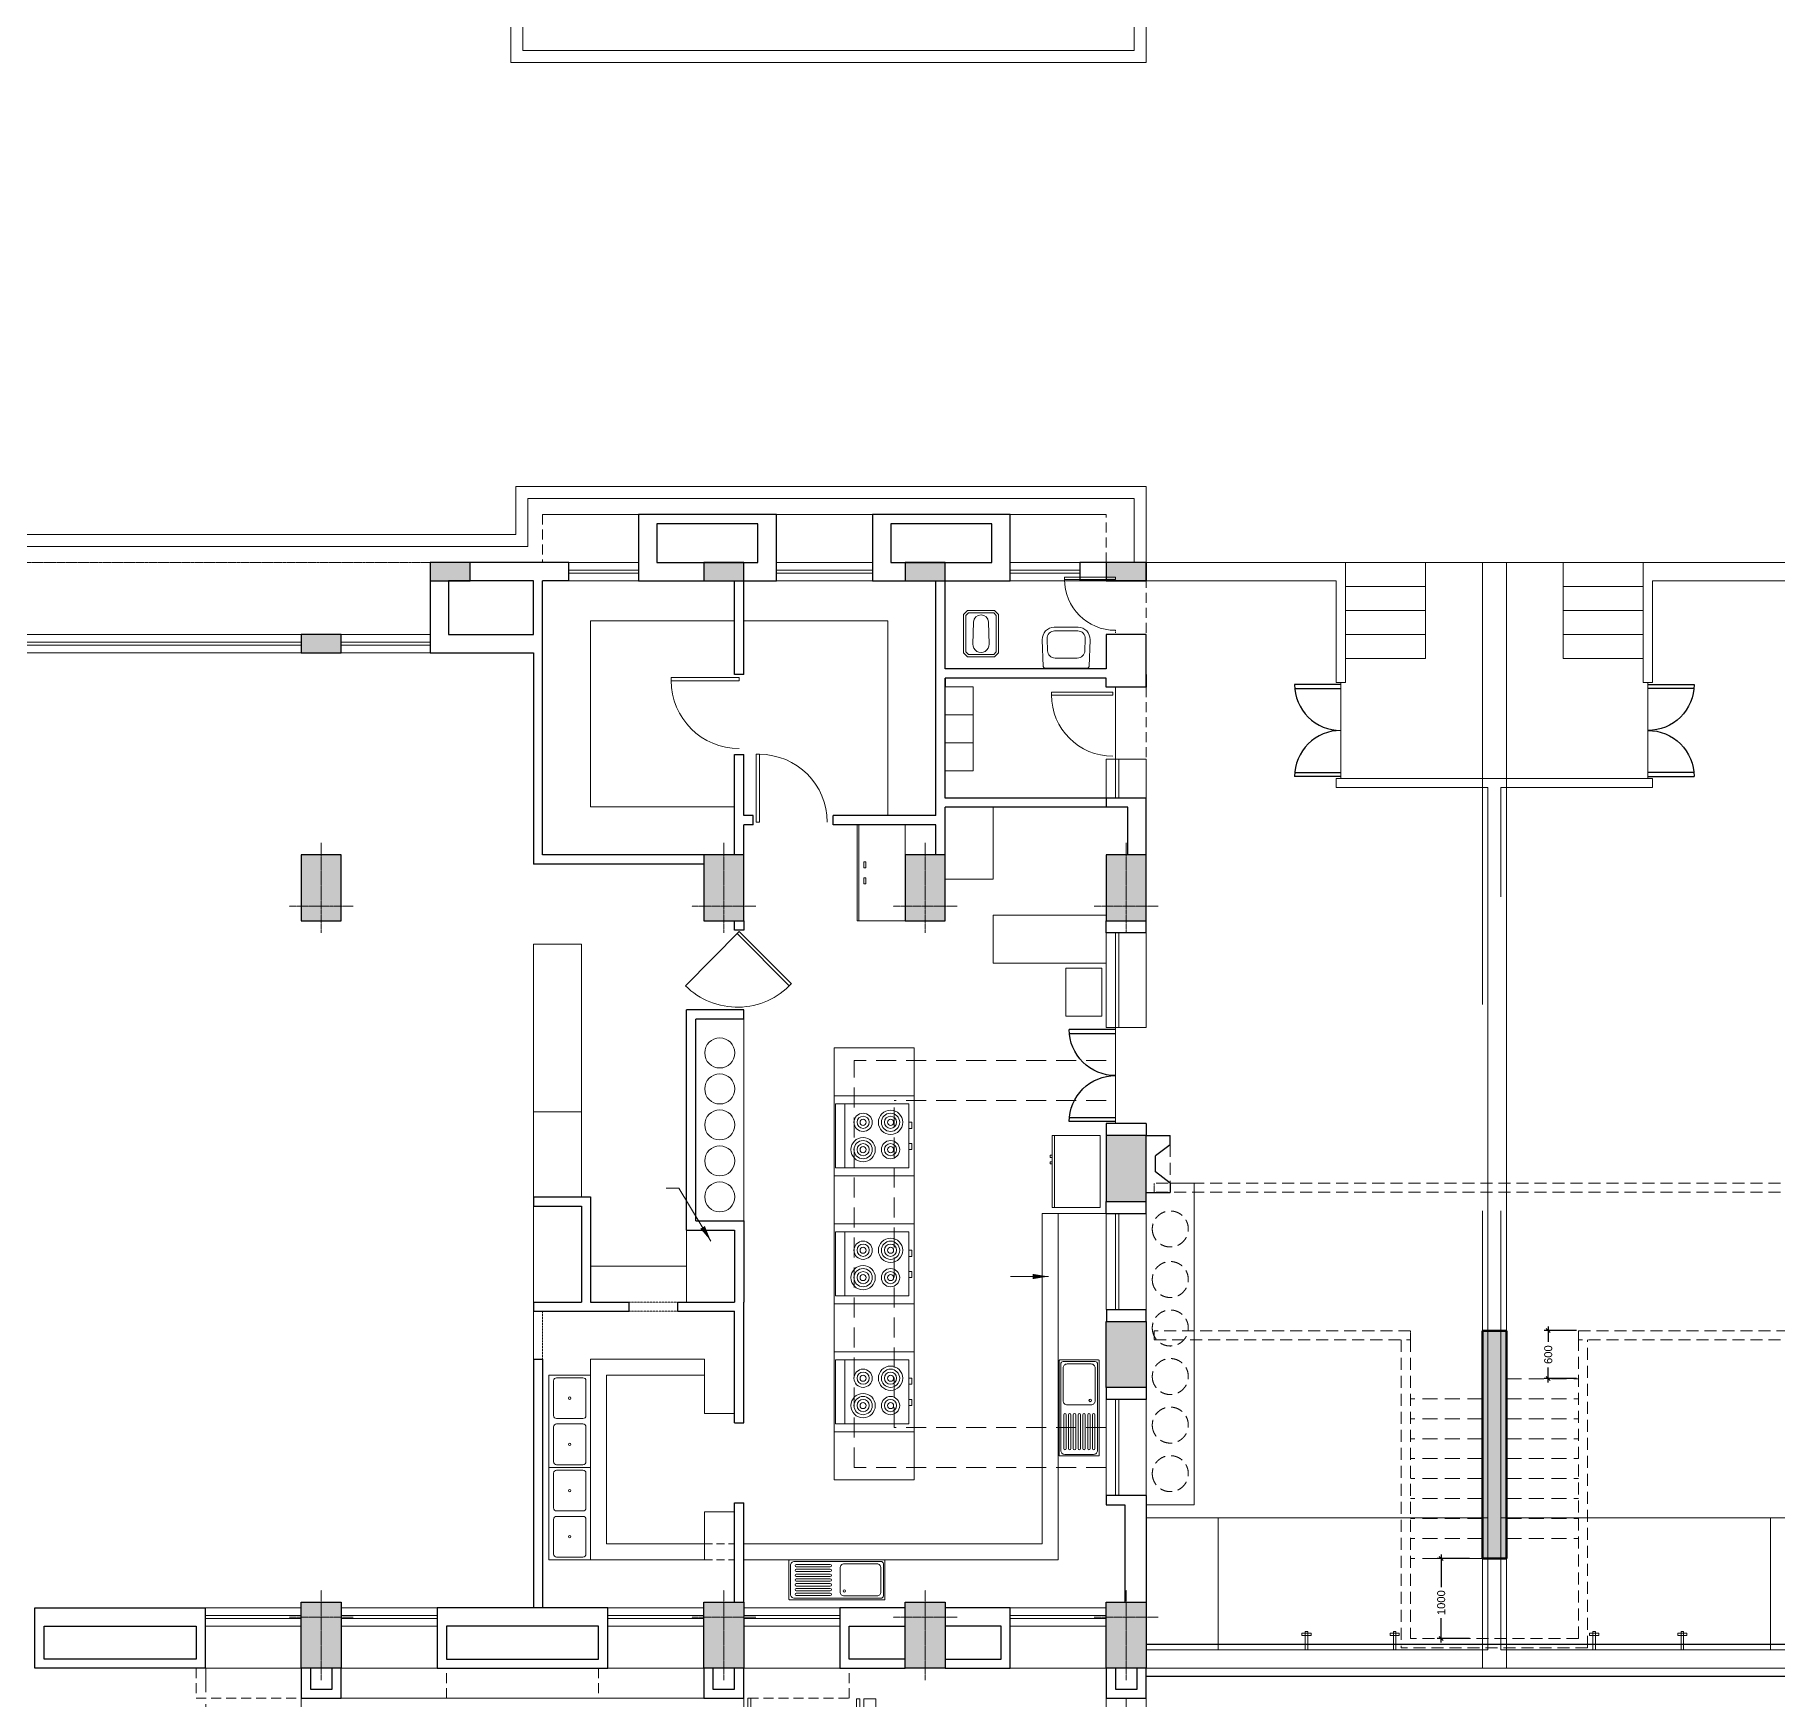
# Model space of a CAD drawing. Header units: inches. Extents: x 5542223 to 12533222, y 497239 to 5189502.
# Drawn here: x 6837697 to 6859471, y 2057685 to 2078494 of the extents above; entities that cross this region are included whole.
import ezdxf

# ---------------------------------------------------------------- set-up
doc = ezdxf.new("R2010")
doc.units = ezdxf.units.IN
doc.header["$MEASUREMENT"] = 0
for name, pattern in [('CENTER2', [1.125, 0.75, -0.125, 0.125, -0.125]), ('DASHED2', [0.375, 0.25, -0.125]), ('HIDDEN', [0.375, 0.25, -0.125]), ('HIDDEN2', [0.1875, 0.125, -0.0625]), ('HIDDENX2', [0.75, 0.5, -0.25])]:
    doc.linetypes.add(name, pattern=pattern)
doc.layers.get('0').update_dxf_attribs({"color": 1})
for name, color, linetype, lineweight in [('col', 7, 'Continuous', 30), ('DOOR', 7, 'Continuous', 9), ('ELE', 7, 'Continuous', 13), ('ele1', 7, 'DASHED2', 13), ('eleline5', 7, 'Continuous', 25), ('grid', 7, 'CENTER2', 9), ('hatch_col', 8, 'Continuous', 5), ('HosGreenHatch', 7, 'Continuous', 5), ('HosRamp', 7, 'Continuous', 13), ('HosSteps', 7, 'Continuous', 13), ('Leader', 7, 'Continuous', 18), ('PROJECTION', 7, 'HIDDEN', 18), ('railing', 253, 'Continuous', 15), ('RAILING_ABOVE', 7, 'HIDDENX2', 18), ('Road', 7, 'Continuous', 15), ('Road_CStone', 8, 'Continuous', 15), ('S_Stair_Projection', 7, 'HIDDEN2', 18), ('TOIFIT', 7, 'Continuous', 13), ('WALL', 7, 'Continuous', 30), ('wall_ele', 7, 'Continuous', 18), ('WIN', 7, 'Continuous', 20)]:
    doc.layers.add(name, color=color, linetype=linetype, lineweight=lineweight)
doc.layers.add('FURN', color=34, linetype='Continuous', lineweight=9, plot=False)
doc.styles.add('style1', font='ROMANS.SHX', dxfattribs={"width": 0.75, "height": 750})
doc.styles.add('style2', font='ROMANS.SHX', dxfattribs={"width": 0.8})
doc.styles.add('WMF-Arial2', font='arial.ttf')
doc.dimstyles.new('Copy of nuts1', dxfattribs={"dimscale": 0, "dimtxt": 0.4, "dimasz": 0.5, "dimexe": 100, "dimexo": 50, "dimgap": 100, "dimtad": 1, "dimdec": 0, "dimlfac": -0.002, "dimzin": 0, "dimdsep": 46, "dimtxsty": 'style2', "dimblk": 'OBLIQUE', "dimcen": 0.5, "dimdle": 100, "dimclrd": 256, "dimclre": 256, "dimclrt": 256, "dimadec": 0, "dimazin": 0, "dimtfac": 1, "dimtdec": 0, "dimtmove": 2, "dimatfit": 3, "dimfxl": 1, "dimlwd": -1, "dimlwe": -1, "dimarcsym": 0})
doc.dimstyles.new('nuts', dxfattribs={"dimscale": 0, "dimtxt": 300, "dimasz": 250, "dimexe": 100, "dimexo": 50, "dimgap": 100, "dimtad": 1, "dimdec": 0, "dimzin": 0, "dimdsep": 46, "dimtxsty": 'style1', "dimblk": 'OBLIQUE', "dimcen": 250, "dimdle": 100, "dimclrd": 256, "dimclre": 256, "dimclrt": 256, "dimadec": 0, "dimazin": 0, "dimtfac": 1, "dimtdec": 0, "dimtmove": 2, "dimatfit": 3, "dimldrblk": 'OBLIQUE', "dimfxl": 1, "dimlwd": -1, "dimlwe": -1, "dimarcsym": 0})
doc.dimstyles.new('nuts1', dxfattribs={"dimscale": 0, "dimtxt": 200, "dimasz": 250, "dimexe": 100, "dimexo": 50, "dimgap": 100, "dimtad": 1, "dimdec": 0, "dimzin": 0, "dimdsep": 46, "dimtxsty": 'style2', "dimblk": 'OBLIQUE', "dimcen": 250, "dimdle": 100, "dimclrd": 256, "dimclre": 256, "dimclrt": 256, "dimadec": 0, "dimazin": 0, "dimtfac": 1, "dimtdec": 0, "dimtmove": 2, "dimatfit": 3, "dimfxl": 1, "dimlwd": -1, "dimlwe": -1, "dimarcsym": 0})
pattern_1 = [(90, (-2274895.06, -572081.5), (-56.5685425, 56.5685425), [15, -98.137085]), (45, (-2274895.06, -572081.5), (-56.5685425, 56.5685425), [15, -65]), (135, (-2274895.06, -572081.5), (-56.5685425, -56.5685425), [15, -65])]

# ---------------------------------------------------------------- blocks, each defined once
blk = doc.blocks.new('colum')
at = {"layer": 'hatch_col'}
blk.add_hatch(color=256, dxfattribs=at).paths.add_polyline_path([(250, 185), (-250, 185), (-250, -640), (250, -640)])
at = {"layer": 'col'}
blk.add_lwpolyline([(-250, -640), (250, -640), (250, 185), (-250, 185)], close=True, dxfattribs=at)
at = {"layer": 'grid'}
for p, q in [((0, 335), (0, -790)), ((-400, 0), (400, 0))]:
    blk.add_line(p, q, dxfattribs=at)
blk = doc.blocks.new('door-left')
at = {"layer": 'DOOR'}
blk.add_lwpolyline([(-0.402, 0.85), (-0.444, 0.85), (-0.444, 0), (-0.402, 0)], close=True, dxfattribs=at)
blk.add_arc((-0.406, 0), 0.85, 0, 90, dxfattribs=at)
blk = doc.blocks.new('WB-61X51')
for p, q in [((-149, 510), (149, 510)), ((-144, 465), (144, 465)), ((-299, 354), (-286, 19)), ((-239, 366), (-233, 216)), ((233, 216), (239, 366)), ((286, 19), (299, 354)), ((-266, 0), (266, 0)), ((-139, 125), (139, 125))]:
    blk.add_line(p, q)
for centre, radius, start, end in [((-149, 360), 150, 90, 182.2457), ((-144, 370), 95, 90, 182.2457), ((144, 370), 95, 357.7543, 90), ((149, 360), 150, 357.7543, 90), ((-266, 20), 20, 182.2457, 270), ((-139, 220), 95, 182.2457, 270), ((139, 220), 95, 270, 357.7543), ((266, 20), 20, 270, 357.7543)]:
    blk.add_arc(centre, radius, start, end)
blk = doc.blocks.new('o-pan')
for p, q in [((50, 220), (0, 170)), ((530, 220), (50, 220)), ((580, 170), (530, 220)), ((0, 170), (0, -170)), ((62, 190), (30, 158)), ((30, 158), (30, -158)), ((518, 190), (62, 190)), ((435, 93), (160, 102)), ((550, 158), (518, 190)), ((550, -158), (550, 158)), ((580, -170), (580, 170)), ((0, -170), (50, -220)), ((30, -158), (62, -190)), ((62, -190), (518, -190)), ((160, -102), (435, -93)), ((518, -190), (550, -158)), ((530, -220), (580, -170)), ((50, -220), (530, -220))]:
    blk.add_line(p, q)
for centre, radius, start, end in [((157, 0), 102, 88.172, 271.828), ((432, 0), 92.9, 271.828, 88.172)]:
    blk.add_arc(centre, radius, start, end)
blk = doc.blocks.new('sink2')
for points in [[(-590, -500, -0.414214), (-600, -490), (-600, -10, -0.414214), (-590, 0), (590, 0, -0.414214), (600, -10), (600, -490, -0.414214), (590, -500)], [(530, -20, -0.414214), (580, -70), (580, -430, -0.414214), (530, -480), (-550, -480, -0.414214), (-580, -450), (-580, -50, -0.414214), (-550, -20)], [(-550, -100), (-550, -400, 0.414214), (-500, -450), (-90, -450, 0.414214), (-40, -400), (-40, -100, 0.414214), (-90, -50), (-500, -50, 0.414214)]]:
    blk.add_lwpolyline(points, format="xyb", close=True)
at = {"color": 0}
for points in [[(84, -87, -1), (84, -57), (508, -57, -1), (508, -87)], [(84, -147, -1), (84, -117), (508, -117, -1), (508, -147)], [(84, -207, -1), (84, -177), (508, -177, -1), (508, -207)], [(84, -267, -1), (84, -237), (508, -237, -1), (508, -267)], [(84, -327, -1), (84, -297), (508, -297, -1), (508, -327)], [(84, -387, -1), (84, -357), (508, -357, -1), (508, -387)], [(84, -447, -1), (84, -417), (508, -417, -1), (508, -447)]]:
    blk.add_lwpolyline(points, format="xyb", close=True, dxfattribs=at)
blk.add_circle((-94, -388), 15)
blk = doc.blocks.new('sink11')
blk.add_lwpolyline([(-577.5, -520), (-577.5, 0), (577.5, 0), (577.5, -520)], close=True)
for points in [[(-543.75, -425), (-543.75, -95, -0.41421356), (-506.25, -57.5), (-71.25, -57.5, -0.41421356), (-33.75, -95), (-33.75, -425, -0.41421356), (-71.25, -462.5), (-506.25, -462.5, -0.41421356)], [(543.75, -425), (543.75, -95, 0.41421356), (506.25, -57.5), (71.25, -57.5, 0.41421356), (33.75, -95), (33.75, -425, 0.41421356), (71.25, -462.5), (506.25, -462.5, 0.41421356)]]:
    blk.add_lwpolyline(points, format="xyb", close=True)
for centre in [(-288.75, -260), (288.75, -260)]:
    blk.add_circle(centre, 15)
blk = doc.blocks.new('drgre')
at = {"layer": 'eleline5', "ltscale": 50}
for p, q in [((575, 525), (0, 525)), ((2, 575), (577, 575)), ((575, -525), (0, -525)), ((2, -575), (577, -575))]:
    blk.add_line(p, q, dxfattribs=at)
for centre, start, end in [((2, 575), 269.7598, 360), ((2, -575), 0, 90.2402)]:
    blk.add_arc(centre, 575, start, end, dxfattribs=at)
at = {"layer": 'WIN'}
blk.add_line((0, 600), (0, -600), dxfattribs=at)
blk = doc.blocks.new('b')
at = {"layer": 'TOIFIT'}
for p, q in [((114, -400), (114, 400)), ((914, 171), (952, 171)), ((952, 95), (914, 95)), ((952, -95), (914, -95)), ((914, -171), (952, -171))]:
    blk.add_line(p, q, dxfattribs=at)
blk.add_lwpolyline([(914, -400), (0, -400), (0, 400), (914, 400)], close=True, dxfattribs=at)
for points in [[(952, 95), (952, 171)], [(952, -171), (952, -95)]]:
    blk.add_lwpolyline(points, dxfattribs=at)
for centre, radius in [((343, 171), 114), ((343, 171), 76.2), ((686, 171), 152), ((686, 171), 114), ((686, 171), 76.2), ((343, 171), 38.1), ((686, 171), 38.1), ((343, -171), 152), ((343, -171), 114), ((343, -171), 76.2), ((343, -171), 38.1), ((686, -171), 114), ((686, -171), 76.2), ((686, -171), 38.1)]:
    blk.add_circle(centre, radius, dxfattribs=at)
blk = doc.blocks.new('Chair1')
for p, q in [((0, 0), (0, 0)), ((1, 0), (1, 0)), ((1, 0), (1, 0)), ((0, 0), (0, 0)), ((1, 0), (1, 0))]:
    blk.add_line(p, q)
for radius, start, end in [(0.103, 0, 85.0303), (0.103, 85.0303, 148.407), (0.39, 148.407, 211.593), (0.43, 325.6197, 34.3803), (0.396, 325.6197, 34.3803), (0.103, 274.9697, 360), (0.103, 211.593, 274.9697)]:
    blk.add_arc((0, 0), radius, start, end)
blk = doc.blocks.new('E')
at = {"layer": 'TOIFIT'}
for p, q in [((-450, -573), (450, -573)), ((-205, -627), (-205, -600)), ((-177, -627), (-205, -627)), ((-177, -600), (-177, -627)), ((-123, -600), (-123, -627)), ((-123, -627), (-95, -627)), ((-95, -627), (-95, -600))]:
    blk.add_line(p, q, dxfattribs=at)
blk.add_lwpolyline([(-450, -600), (-450, 0), (450, 0), (450, -600)], close=True, dxfattribs=at)
blk = doc.blocks.new('_OBLIQUE')
at = {"color": 0, "linetype": 'ByBlock'}
blk.add_line((-0.5, -0.5), (0.5, 0.5), dxfattribs=at)
blk = doc.blocks.new('*D72')
at = {"layer": 'Defpoints', "ltscale": 1000, "transparency": 16777216}
for p, q in [((-385585, 653483), (-385987, 653483)), ((-385937, 653533), (-385937, 653343)), ((-385937, 652833), (-385937, 653022)), ((-385585, 652883), (-385987, 652883))]:
    blk.add_line(p, q, dxfattribs=at)
at = {"layer": 'Defpoints', "color": 0, "ltscale": 1000, "transparency": 16777216}
for p in [(-385535, 653483), (-385937, 652883), (-385535, 652883)]:
    blk.add_point(p, dxfattribs=at)
at = {"layer": 'Defpoints', "ltscale": 1000, "transparency": 16777216, "xscale": 50, "yscale": 50, "zscale": 50}
for p, rotation in [((-385937, 653483), 90), ((-385937, 652883), 270)]:
    blk.add_blockref('_OBLIQUE', p, dxfattribs=dict(at, rotation=rotation))
at = {"layer": 'Defpoints', "ltscale": 1000, "transparency": 16777216, "insert": (-385937, 653183), "char_height": 100, "attachment_point": 5, "rotation": 90, "style": 'WMF-Arial2'}
blk.add_mtext('600', dxfattribs=at)
blk = doc.blocks.new('*D73')
at = {"layer": 'Defpoints', "ltscale": 1000, "transparency": 16777216}
for p, q in [((-386923, 650633), (-387325, 650633)), ((-387275, 650683), (-387275, 650276)), ((-387275, 649583), (-387275, 649887)), ((-386923, 649633), (-387325, 649633))]:
    blk.add_line(p, q, dxfattribs=at)
at = {"layer": 'Defpoints', "color": 0, "ltscale": 1000, "transparency": 16777216}
for p in [(-386873, 650633), (-387275, 649633), (-386873, 649633)]:
    blk.add_point(p, dxfattribs=at)
at = {"layer": 'Defpoints', "ltscale": 1000, "transparency": 16777216, "xscale": 50, "yscale": 50, "zscale": 50}
for p, rotation in [((-387275, 650633), 90), ((-387275, 649633), 270)]:
    blk.add_blockref('_OBLIQUE', p, dxfattribs=dict(at, rotation=rotation))
at = {"layer": 'Defpoints', "ltscale": 1000, "transparency": 16777216, "insert": (-387275, 650082), "char_height": 100, "attachment_point": 5, "rotation": 90, "style": 'WMF-Arial2'}
blk.add_mtext('1000', dxfattribs=at)
blk = doc.blocks.new('B.HosEdge')
at = {"layer": 'ELE', "ltscale": 0.1}
for p, q in [((22308, -9633), (17805, -9633)), ((22305, -15353), (22305, -9633)), ((22075, -9863), (17805, -9863)), ((22075, -15353), (22075, -9863)), ((22075, -11513), (17805, -11513)), ((22305, -23458), (22305, -17933)), ((22075, -20643), (22075, -19278)), ((20179, -20643), (22075, -20643)), ((20179, -20758), (20179, -20643)), ((20179, -20758), (22305, -20758)), ((20179, -23228), (20179, -21958)), ((20179, -21958), (20294, -21958)), ((20294, -23458), (20294, -21958)), ((20294, -22258), (21294, -22258)), ((21294, -23458), (21294, -22258)), ((20294, -22558), (21294, -22558)), ((20294, -22858), (21294, -22858)), ((20179, -23228), (17805, -23228)), ((20294, -23158), (21294, -23158)), ((20294, -23458), (17805, -23458)), ((20294, -23458), (22305, -23458))]:
    blk.add_line(p, q, dxfattribs=at)
at = {"layer": 'ELE', "ltscale": 0.1, "extrusion": (-2.23152e-36, -4.32341e-36, -1)}
blk.add_line((18705, -11513), (18705, -9863), dxfattribs=at)
at = {"layer": 'TOIFIT'}
for points in [[(19822, -9863), (19822, -10092), (19791, -10092), (19791, -9863)], [(20893, -9863), (20893, -10092), (20924, -10092), (20924, -9863)], [(19749, -10042), (19864, -10042), (19864, -10073), (19749, -10073)], [(20966, -10042), (20851, -10042), (20851, -10073), (20966, -10073)]]:
    blk.add_lwpolyline(points, close=True, dxfattribs=at)
at = {"layer": 'WIN', "xscale": -1}
blk.add_blockref('drgre', (20236, -21358), dxfattribs=at)
blk = doc.blocks.new('B.HosMid')
at = {"layer": 'col'}
h = blk.add_hatch(color=256, dxfattribs=at)
h.paths.add_polyline_path([(13835, -23228), (13835, -23458), (13585, -23458), (13585, -23228)])
h.paths.add_polyline_path([(13585, -23458), (13335, -23458), (13335, -23228), (13585, -23228)])
for points in [[(14945, -24128), (14945, -24358), (15445, -24358), (15445, -24128)], [(18365, -24128), (18365, -24358), (18865, -24358), (18865, -24128)], [(20880, -24128), (20880, -24358), (21380, -24358), (21380, -24128)], [(23395, -24128), (23395, -24358), (23895, -24358), (23895, -24128)]]:
    blk.add_hatch(color=256, dxfattribs=at).paths.add_polyline_path(points)
at = {"layer": 'hatch_col'}
for points in [[(23395, -14868), (23395, -14043), (23895, -14043), (23895, -14868)], [(23395, -14868), (23895, -14868), (23895, -14043), (23395, -14043)], [(23395, -17193), (23895, -17193), (23895, -16368), (23395, -16368)]]:
    blk.add_hatch(color=256, dxfattribs=at).paths.add_polyline_path(points)
at = {"layer": 'col'}
for points in [[(13335, -10533), (13335, -10158), (13835, -10158), (13835, -10533)], [(18365, -10533), (18365, -10158), (18865, -10158), (18865, -10533)], [(23395, -10533), (23395, -10158), (23895, -10158), (23895, -10533)], [(13450, -10533), (13450, -10273), (13720, -10273), (13720, -10533)], [(18480, -10533), (18480, -10273), (18750, -10273), (18750, -10533)], [(23510, -10533), (23510, -10273), (23780, -10273), (23780, -10533)]]:
    blk.add_lwpolyline(points, dxfattribs=at)
for points in [[(23895, -14043), (23395, -14043), (23395, -14868), (23895, -14868)], [(23895, -14043), (23395, -14043), (23395, -14868), (23895, -14868)], [(23895, -17193), (23395, -17193), (23395, -16368), (23895, -16368)], [(13835, -23228), (13835, -23458), (13335, -23458), (13335, -23228)], [(14945, -24358), (14945, -24128), (15445, -24128), (15445, -24358)], [(18365, -24358), (18365, -24128), (18865, -24128), (18865, -24358)], [(20880, -24358), (20880, -24128), (21380, -24128), (21380, -24358)], [(23395, -24358), (23395, -24128), (23895, -24128), (23895, -24358)]]:
    blk.add_lwpolyline(points, close=True, dxfattribs=at)
at = {"layer": 'DOOR'}
for p, q in [((18808, -19746), (18135, -19067)), ((19433, -19067), (18782, -19719)), ((18808, -19746), (19459, -19095)), ((23510, -21898), (23510, -22798))]:
    blk.add_line(p, q, dxfattribs=at)
blk.add_arc((18784, -19716), 918, 42.6272, 135, dxfattribs=at)
at = {"layer": 'ELE', "ltscale": 0.1}
for p, q in [((28398, -10533), (23895, -10533)), ((28395, -16253), (28395, -10533)), ((28165, -10763), (23895, -10763)), ((28165, -16253), (28165, -10763)), ((28165, -12413), (23895, -12413)), ((22795, -16218), (22595, -16218)), ((23395, -16218), (22795, -16218)), ((28165, -21543), (28165, -16253)), ((28395, -24358), (28395, -16253)), ((26269, -21543), (28165, -21543)), ((26269, -21658), (26269, -21543)), ((26269, -21658), (28395, -21658)), ((26269, -24128), (26269, -22858)), ((26269, -22858), (26384, -22858)), ((26384, -24358), (26384, -22858)), ((26384, -23158), (27384, -23158)), ((27384, -24358), (27384, -23158)), ((26384, -23458), (27384, -23458)), ((26384, -23758), (27384, -23758)), ((26269, -24128), (23895, -24128)), ((26384, -24058), (27384, -24058)), ((26384, -24358), (23895, -24358)), ((26384, -24358), (28395, -24358))]:
    blk.add_line(p, q, dxfattribs=at)
at = {"layer": 'ELE', "ltscale": 0.1, "extrusion": (-2.23152e-36, -4.32341e-36, -1)}
for p, q in [((24795, -12413), (24795, -10763)), ((18865, -11888), (22795, -11888)), ((22795, -14043), (22795, -11888)), ((18865, -12088), (22595, -12088)), ((22595, -16218), (22595, -12088)), ((19995, -12888), (20995, -12888)), ((19995, -13488), (20995, -13488)), ((22795, -14043), (22795, -16218)), ((19995, -14488), (20995, -14488)), ((18150, -16011), (18150, -15111)), ((19995, -15088), (20995, -15088)), ((19995, -16088), (20995, -16088)), ((19995, -16688), (20995, -16688)), ((19995, -17688), (20995, -17688)), ((19995, -18288), (20995, -18288))]:
    blk.add_line(p, q, dxfattribs=at)
at = {"layer": 'ELE'}
for p, q in [((23895, -12578), (24495, -12578)), ((18865, -16126), (18865, -18648)), ((24495, -16598), (24195, -16598))]:
    blk.add_line(p, q, dxfattribs=at)
at = {"layer": 'ELE', "extrusion": (-2.23152e-36, -4.32341e-36, -1)}
for p, q in [((24495, -16598), (24495, -12578)), ((19995, -12888), (19995, -18288)), ((20995, -12888), (20995, -18288))]:
    blk.add_line(p, q, dxfattribs=at)
at = {"layer": 'ELE', "ltscale": 0.1, "extrusion": (-2.23152e-36, -4.32341e-36, -1)}
blk.add_lwpolyline([(-21980, -21298), (-21980, -20398), (-21380, -20398)], dxfattribs=at)
at = {"layer": 'ele1', "linetype": 'Continuous', "extrusion": (-2.23152e-36, -4.32341e-36, -1)}
for p, q in [((16950, -11888), (16950, -14396)), ((18375, -11888), (18375, -12488)), ((17150, -12088), (17150, -14196)), ((17150, -14196), (18375, -14196)), ((16235, -14396), (16235, -14996)), ((16950, -14396), (18375, -14396)), ((16235, -15111), (16235, -16311)), ((16950, -15561), (18150, -15561)), ((16235, -16426), (16235, -19588)), ((16835, -19588), (16835, -16426)), ((16835, -17488), (16235, -17488)), ((16835, -19588), (16235, -19588)), ((16950, -21303), (16950, -23628)), ((18750, -21303), (16950, -21303)), ((20665, -21193), (20665, -23628)), ((16950, -23628), (18750, -23628)), ((18865, -23628), (20665, -23628))]:
    blk.add_line(p, q, dxfattribs=at)
at = {"layer": 'ele1', "ltscale": 1000}
for p, q in [((23395, -13043), (20245, -13043)), ((20245, -13043), (20245, -18133)), ((23395, -13543), (20745, -13543)), ((20745, -13543), (20745, -17633)), ((23395, -17633), (20745, -17633)), ((23395, -18133), (20245, -18133))]:
    blk.add_line(p, q, dxfattribs=at)
at = {"layer": 'ele1', "linetype": 'Continuous'}
for p, q in [((18375, -13718), (18375, -14396)), ((18750, -13718), (18375, -13718))]:
    blk.add_line(p, q, dxfattribs=at)
at = {"layer": 'ele1', "extrusion": (-2.23152e-36, -4.32341e-36, -1)}
for p, q in [((16235, -14396), (16235, -14996)), ((16350, -14396), (16350, -14996)), ((17434, -14996), (18035, -14996)), ((17434, -15111), (18035, -15111)), ((23510, -23510), (23510, -23478)), ((21265, -23628), (21265, -23628))]:
    blk.add_line(p, q, dxfattribs=at)
at = {"layer": 'ele1', "ltscale": 600}
for centre in [(24195, -12966), (24195, -13573), (24195, -14180), (24195, -14787), (24195, -15393), (24195, -16025)]:
    blk.add_circle(centre, 225, dxfattribs=at)
at = {"layer": 'FURN', "ltscale": 0.1}
blk.add_lwpolyline([(22888, -18685), (23338, -18685), (23338, -19285), (22888, -19285)], close=True, dxfattribs=at)
at = {"layer": 'FURN', "ltscale": 0.1, "extrusion": (-2.23152e-36, -4.32341e-36, -1)}
blk.add_lwpolyline([(-23395, -19948), (-21980, -19948), (-21980, -19348), (-23395, -19348)], dxfattribs=at)
at = {"layer": 'PROJECTION', "ltscale": 500}
for p, q in [((23895, -22798), (23895, -21413)), ((23895, -23478), (23895, -24128))]:
    blk.add_line(p, q, dxfattribs=at)
at = {"layer": 'PROJECTION', "ltscale": 3}
blk.add_line((6090, -24358), (14945, -24358), dxfattribs=at)
at = {"layer": 'PROJECTION', "ltscale": 1200}
blk.add_lwpolyline([(12141, -10533), (12141, -9028), (8634, -5568), (6090, -5568)], dxfattribs=at)
at = {"layer": 'PROJECTION', "ltscale": 500}
for points in [[(11331, -10533), (11331, -10533), (11331, -10533), (12020, -10533), (12020, -10158), (15150, -10158), (15150, -10533), (17050, -10533), (17050, -10158), (20180, -10158), (20180, -10533), (22080, -10533), (22080, -10533), (22080, -10533), (22080, -10533)], [(23395, -24358), (23395, -24958), (16350, -24958), (16350, -24358)]]:
    blk.add_lwpolyline(points, dxfattribs=at)
at = {"layer": 'RAILING_ABOVE', "ltscale": 300}
blk.add_line((24195, -17078), (24195, -16597), dxfattribs=at)
at = {"layer": 'S_Stair_Projection', "lineweight": 20, "ltscale": 3}
blk.add_line((24495, -10533), (23895, -10533), dxfattribs=at)
at = {"layer": 'TOIFIT', "ltscale": 1000}
for p, q in [((23895, -18543), (23395, -18543)), ((23395, -21413), (23395, -21898))]:
    blk.add_line(p, q, dxfattribs=at)
at = {"layer": 'TOIFIT'}
blk.add_line((20301, -21078), (20301, -19878), dxfattribs=at)
at = {"layer": 'TOIFIT', "ltscale": 1000, "extrusion": (-2.23152e-36, -4.32341e-36, -1)}
blk.add_line((23895, -21898), (23395, -21898), dxfattribs=at)
at = {"layer": 'TOIFIT'}
for points in [[(25912, -10763), (25912, -10992), (25881, -10992), (25881, -10763)], [(26983, -10763), (26983, -10992), (27014, -10992), (27014, -10763)], [(25839, -10942), (25954, -10942), (25954, -10973), (25839, -10973)], [(27056, -10942), (26941, -10942), (26941, -10973), (27056, -10973)], [(20280, -21078), (20880, -21078), (20880, -19878), (20280, -19878)]]:
    blk.add_lwpolyline(points, close=True, dxfattribs=at)
for points in [[(20389, -20341), (20367, -20341), (20367, -20416), (20389, -20416), (20389, -20341)], [(20389, -20616), (20367, -20616), (20367, -20541), (20389, -20541), (20389, -20616)]]:
    blk.add_lwpolyline(points, dxfattribs=at)
at = {"layer": 'TOIFIT', "ltscale": 1000}
for points in [[(21380, -21753), (21730, -21753), (21730, -22103), (21380, -22103)], [(21380, -22103), (21730, -22103), (21730, -22453), (21380, -22453)], [(21380, -22453), (21730, -22453), (21730, -22803), (21380, -22803)]]:
    blk.add_lwpolyline(points, close=True, dxfattribs=at)
for centre in [(18565, -16426), (18565, -16876), (18565, -17326), (18565, -17776), (18565, -18226)]:
    blk.add_circle(centre, 188, dxfattribs=at)
at = {"layer": 'WALL', "ltscale": 0.1, "extrusion": (-2.23152e-36, -4.32341e-36, -1)}
for p, q in [((16235, -14396), (16235, -11288)), ((16350, -14396), (16350, -11288)), ((18750, -11358), (18750, -12603)), ((18865, -11358), (18865, -12603)), ((18750, -12603), (18865, -12603)), ((18750, -13603), (18750, -14996)), ((18750, -13603), (18865, -13603)), ((18865, -13603), (18865, -15111)), ((16235, -14396), (16350, -14396)), ((16235, -14996), (17434, -14996)), ((16235, -15111), (16235, -14996)), ((17434, -14996), (17434, -15111)), ((18035, -15111), (18035, -14996)), ((18035, -14996), (18750, -14996)), ((16235, -15111), (16835, -15111)), ((16835, -16311), (16835, -15111)), ((16950, -16426), (16950, -15111)), ((16950, -15111), (17434, -15111)), ((18035, -15111), (18750, -15111)), ((18750, -16011), (18750, -15111)), ((18865, -16126), (18865, -15111)), ((18150, -16011), (18750, -16011)), ((16235, -16311), (16835, -16311)), ((18265, -16126), (18865, -16126)), ((16235, -16426), (16950, -16426)), ((16235, -23228), (16235, -20588)), ((18365, -20588), (16235, -20588)), ((16350, -20703), (16350, -24128)), ((18750, -20703), (16350, -20703))]:
    blk.add_line(p, q, dxfattribs=at)
at = {"layer": 'WALL', "extrusion": (-2.23152e-36, -4.32341e-36, -1)}
for p, q in [((23625, -12578), (23625, -11358)), ((23895, -12693), (23895, -11358)), ((23895, -12693), (23395, -12693)), ((23395, -14043), (23395, -13893)), ((23895, -13893), (23395, -13893)), ((23895, -14043), (23895, -13893)), ((23398, -15018), (23895, -15018)), ((23895, -14868), (23895, -15018)), ((23395, -16218), (23895, -16218)), ((23760, -16218), (23760, -16218)), ((23895, -16218), (23895, -16368)), ((23895, -17343), (23895, -17193)), ((23895, -17343), (23395, -17343))]:
    blk.add_line(p, q, dxfattribs=at)
at = {"layer": 'WALL'}
for p, q in [((23395, -12578), (23625, -12578)), ((23395, -12693), (23395, -12578)), ((23398, -15018), (23398, -14868)), ((23395, -16218), (23395, -16368)), ((23395, -17343), (23395, -17193)), ((23395, -19728), (23395, -19878)), ((14945, -23228), (16235, -23228)), ((15175, -23458), (16235, -23458)), ((16235, -23458), (16235, -24128)), ((16235, -24128), (15175, -24128)), ((16680, -24128), (16350, -24128)), ((16680, -24128), (16680, -24358)), ((23065, -24358), (23065, -24128)), ((23895, -24128), (23065, -24128)), ((23895, -24358), (23895, -24128)), ((16680, -24358), (14945, -24358)), ((23895, -24358), (23065, -24358))]:
    blk.add_line(p, q, dxfattribs=at)
at = {"layer": 'WALL', "ltscale": 0.1}
for p, q in [((18150, -16011), (18150, -18763)), ((16235, -16426), (16235, -16311)), ((18265, -16126), (18265, -18648)), ((24010, -16738), (24010, -16938)), ((24195, -17078), (24195, -17193)), ((18865, -18648), (18265, -18648)), ((18865, -18648), (18865, -18763)), ((18865, -18763), (18150, -18763)), ((18865, -19763), (18750, -19763)), ((18750, -19763), (18750, -19878)), ((18865, -19878), (18865, -19763)), ((14945, -24358), (14945, -23228)), ((15175, -24128), (15175, -23458)), ((15175, -24128), (15175, -23458))]:
    blk.add_line(p, q, dxfattribs=at)
at = {"layer": 'WALL', "ltscale": 1000}
for p, q in [((23895, -16482), (24195, -16482)), ((24195, -16597), (24195, -16482)), ((24195, -16597), (24010, -16738)), ((24195, -17078), (24010, -16938)), ((23895, -17193), (24195, -17193))]:
    blk.add_line(p, q, dxfattribs=at)
at = {"layer": 'WALL', "extrusion": (-2.23152e-36, 4.32341e-36, -1)}
for q in [(23395, -19728), (23895, -19878)]:
    blk.add_line((23895, -19728), q, dxfattribs=at)
at = {"layer": 'WALL', "ltscale": 50, "extrusion": (-2.23152e-36, -4.32341e-36, -1)}
for p, q in [((18750, -20703), (18750, -21958)), ((18865, -20703), (18865, -21078)), ((21265, -20703), (21265, -21078)), ((21380, -20703), (21380, -21298)), ((18980, -21078), (18980, -21193)), ((19980, -21078), (19980, -21193)), ((18865, -21193), (18865, -21958)), ((21265, -21193), (21265, -24128)), ((23895, -21413), (21380, -21413)), ((21380, -21413), (21380, -22913)), ((21265, -22798), (21265, -22913)), ((21380, -22913), (21380, -22798)), ((23895, -22798), (23395, -22798)), ((18750, -22958), (18750, -24128)), ((18865, -22958), (18865, -24128)), ((23395, -22913), (21380, -22913)), ((23395, -23028), (21380, -23028)), ((21380, -23028), (21380, -24128))]:
    blk.add_line(p, q, dxfattribs=at)
at = {"layer": 'WALL', "ltscale": 50}
for p, q in [((18980, -21078), (18865, -21078)), ((21265, -21078), (19980, -21078)), ((18980, -21193), (18865, -21193)), ((21265, -21193), (19980, -21193)), ((23395, -21413), (23395, -21298)), ((18750, -21958), (18865, -21958)), ((23395, -22798), (23395, -22913)), ((18865, -22958), (18750, -22958))]:
    blk.add_line(p, q, dxfattribs=at)
at = {"layer": 'WALL'}
for points in [[(12135, -10533), (10005, -10533), (10005, -11288), (12135, -11288), (12135, -10533)], [(12020, -10648), (10120, -10648), (10120, -11058), (12020, -11058), (12020, -10648)], [(15035, -10533), (17165, -10533), (17165, -11288), (15035, -11288), (15035, -10533)], [(15150, -10648), (17050, -10648), (17050, -11058), (15150, -11058), (15150, -10648)], [(20880, -11288), (20065, -11288), (20065, -10533)], [(20065, -10533), (20880, -10533)], [(20880, -10648), (20180, -10648), (20180, -11058), (20880, -11058)], [(21380, -10533), (22195, -10533), (22195, -11288), (21380, -11288)], [(21380, -10648), (22080, -10648), (22080, -11058), (21380, -11058)], [(17550, -24128), (19272, -24128), (19272, -24958), (17550, -24958), (17550, -24128)], [(20472, -24128), (22195, -24128), (22195, -24958), (20472, -24958), (20472, -24128)], [(17780, -24843), (17780, -24358), (19042, -24358), (19042, -24843), (17780, -24843)], [(20702, -24843), (20702, -24358), (21965, -24358), (21965, -24843), (20702, -24843)]]:
    blk.add_lwpolyline(points, dxfattribs=at)
at = {"layer": 'WALL', "extrusion": (-2.23152e-36, -4.32341e-36, -1)}
blk.add_lwpolyline([(-23665, -20703), (-23665, -21298), (-21380, -21298)], dxfattribs=at)
at = {"layer": 'WALL', "extrusion": (-6.06713e-26, -4.48391e-36, -1)}
blk.add_lwpolyline([(-23895, -20703), (-23895, -21413)], dxfattribs=at)
at = {"layer": 'WALL', "ltscale": 50}
blk.add_lwpolyline([(23895, -22958), (23895, -22798), (23895, -23458), (23395, -23458), (23395, -23028)], dxfattribs=at)
at = {"layer": 'WALL', "ltscale": 0.1}
blk.add_arc((16225, -23218), 10, 270, 360, dxfattribs=at)
at = {"layer": 'wall_ele', "ltscale": 4}
for p, q in [((12135, -10533), (13335, -10533)), ((13835, -10533), (15035, -10533)), ((17165, -10533), (18365, -10533)), ((18865, -10533), (20065, -10533)), ((22195, -10533), (23395, -10533)), ((17550, -24958), (16450, -24958)), ((20472, -24958), (19272, -24958)), ((23295, -24958), (22195, -24958))]:
    blk.add_line(p, q, dxfattribs=at)
at = {"layer": 'WIN', "ltscale": 0.1}
for p, q in [((13335, -11058), (12135, -11058)), ((13835, -11058), (15035, -11058)), ((18365, -11058), (17165, -11058)), ((20065, -11058), (18865, -11058)), ((22195, -11058), (23395, -11058)), ((13335, -11153), (12135, -11153)), ((13335, -11193), (12135, -11193)), ((13335, -11288), (12135, -11288)), ((13835, -11153), (15035, -11153)), ((13835, -11193), (15035, -11193)), ((13835, -11288), (15035, -11288)), ((18365, -11153), (17165, -11153)), ((18365, -11193), (17165, -11193)), ((18365, -11288), (17165, -11288)), ((20065, -11153), (18865, -11153)), ((20065, -11193), (18865, -11193)), ((20065, -11288), (18865, -11288)), ((22195, -11153), (23395, -11153)), ((22195, -11193), (23395, -11193)), ((22195, -11288), (23395, -11288)), ((14945, -23228), (6090, -23228)), ((13335, -23323), (8805, -23323)), ((13335, -23363), (8805, -23363)), ((13335, -23458), (8805, -23458)), ((14945, -23323), (13835, -23323)), ((14945, -23363), (13835, -23363)), ((14945, -23458), (13835, -23458)), ((17550, -24128), (16680, -24128)), ((20472, -24128), (19272, -24128)), ((23065, -24128), (22195, -24128)), ((17550, -24223), (16680, -24223)), ((17550, -24263), (16680, -24263)), ((17550, -24358), (16680, -24358)), ((20472, -24223), (19272, -24223)), ((20472, -24263), (19272, -24263)), ((20472, -24358), (19272, -24358)), ((23065, -24223), (22195, -24223)), ((23065, -24263), (22195, -24263)), ((23065, -24358), (22195, -24358))]:
    blk.add_line(p, q, dxfattribs=at)
at = {"layer": 'WIN', "ltscale": 0.1, "extrusion": (-2.23152e-36, -4.32341e-36, -1)}
for p, q in [((16950, -11888), (18375, -11888)), ((20065, -11888), (19465, -11888)), ((17150, -12088), (18375, -12088)), ((18375, -12488), (18750, -12488))]:
    blk.add_line(p, q, dxfattribs=at)
at = {"layer": 'WIN', "linetype": 'HIDDENX2', "ltscale": 200, "extrusion": (-2.23152e-36, -4.32341e-36, -1)}
for p, q in [((18375, -11888), (18750, -11888)), ((18375, -12088), (18750, -12088))]:
    blk.add_line(p, q, dxfattribs=at)
at = {"layer": 'WIN', "extrusion": (-2.23152e-36, -4.32341e-36, -1)}
for p, q in [((23395, -12693), (23395, -13893)), ((23510, -12693), (23510, -13893)), ((23550, -12693), (23550, -13893)), ((23895, -13893), (23895, -12693)), ((23395, -16218), (23395, -15018)), ((23510, -15018), (23510, -16218)), ((23550, -15018), (23550, -16218)), ((23895, -15018), (23895, -16218)), ((23395, -19728), (23395, -18543)), ((23510, -18543), (23510, -19728)), ((23550, -18543), (23550, -19728)), ((23895, -18543), (23895, -19728)), ((23510, -21413), (23510, -21898)), ((23550, -21413), (23550, -21898)), ((23895, -21413), (23895, -21898))]:
    blk.add_line(p, q, dxfattribs=at)
at = {"layer": 'col', "ltscale": 750, "rotation": 180}
for p in [(13585, -11173), (18615, -11173), (21130, -11173), (23645, -11173)]:
    blk.add_blockref('colum', p, dxfattribs=at)
at = {"layer": 'col', "ltscale": 750, "extrusion": (-2.23152e-36, -4.32341e-36, -1)}
for p in [(-13585, -20063), (-18615, -20063), (-21130, -20063)]:
    blk.add_blockref('colum', p, dxfattribs=at)
at = {"layer": 'col', "ltscale": 750, "xscale": -1}
blk.add_blockref('colum', (23645, -20063), dxfattribs=at)
at = {"layer": 'DOOR', "extrusion": (-4.32341e-36, -2.23152e-36, -1), "xscale": 1000, "yscale": 1000, "zscale": 1000, "rotation": 180.0000000002801}
blk.add_blockref('door-left', (-19464, -21110), dxfattribs=at)
at = {"layer": 'DOOR', "extrusion": (-2.23152e-36, -4.32341e-36, -1), "rotation": 270}
for p, xscale, yscale, zscale in [((-23475, -22336), -900, 900, 900), ((-18807, -22475), -1000, 1000, 1000), ((-23510, -23843), -750, 750, 750)]:
    blk.add_blockref('door-left', p, dxfattribs=dict(at, xscale=xscale, yscale=yscale, zscale=zscale))
at = {"layer": 'FURN', "ltscale": 0.1, "xscale": -1, "rotation": 90}
blk.add_blockref('Chair1', (22692, -19951), dxfattribs=at)
at = {"layer": 'TOIFIT', "extrusion": (-2.23152e-36, -4.32341e-36, -1), "xscale": -1}
for name, p, rotation in [('sink2', (-20029, -11888), 180), ('sink11', (-16430, -12466), 270), ('sink11', (-16430, -13621), 270), ('sink2', (-22806, -13787), 270), ('o-pan', (-21830, -23178), 90)]:
    blk.add_blockref(name, p, dxfattribs=dict(at, rotation=rotation))
at = {"layer": 'TOIFIT', "xscale": -1}
for name, p, rotation in [('b', (20013, -13988), 180), ('b', (20013, -15588), 180), ('E', (23320, -16743), 270), ('b', (20013, -17188), 180)]:
    blk.add_blockref(name, p, dxfattribs=dict(at, rotation=rotation))
at = {"layer": 'TOIFIT', "extrusion": (-2.23152e-36, -4.32341e-36, -1), "rotation": 180}
blk.add_blockref('WB-61X51', (-22894, -23038), dxfattribs=at)
at = {"layer": 'WIN', "extrusion": (-2.23152e-36, -4.32341e-36, -1), "xscale": -1, "rotation": 180}
blk.add_blockref('drgre', (-23510, -17943), dxfattribs=at)
at = {"layer": 'WIN', "xscale": -1}
blk.add_blockref('drgre', (26326, -22258), dxfattribs=at)
at = {"layer": 'Leader', "ltscale": 1000}
for points in [[(22674, -15431), (22199, -15431)], [(18454, -15874), (18054, -16537), (17896, -16537)]]:
    blk.add_leader(points, dimstyle='Copy of nuts1', override={"dimscale": 1, "dimasz": 200, "dimtad": 0}, dxfattribs=at)
blk = doc.blocks.new('GHosStairMid')
at = {"layer": 'hatch_col', "ltscale": 1000}
blk.add_hatch(color=256, dxfattribs=at).paths.add_polyline_path([(-4500, 4595), (-4200, 4595), (-4200, 2046.5), (-4200, 2045), (-4200, 1745), (-4500, 1745), (-4500, 2045), (-4500, 2046.5)])
at = {"layer": 'col', "color": 0, "lineweight": 70, "ltscale": 0.1}
for p, q in [((-4500, 2046.5), (-4500, 4595)), ((-4200, 4595), (-4500, 4595)), ((-4200, 2046.5), (-4200, 4595)), ((-4500, 1745), (-4500, 2045)), ((-4200, 2045), (-4200, 1745)), ((-4200, 1745), (-4500, 1745))]:
    blk.add_line(p, q, dxfattribs=at)
at = {"layer": 'PROJECTION', "ltscale": 3}
for p, q in [((-8600, 6325), (-8600, 6440)), ((-8600, 4595), (-8600, 4480)), ((-5400, 4480), (-5400, 4595))]:
    blk.add_line(p, q, dxfattribs=at)
at = {"layer": 'railing', "linetype": 'Continuous', "ltscale": 1000}
for p, q in [((-8700, 4895), (-8700, 4595)), ((0, 4895), (0, 4595))]:
    blk.add_line(p, q, dxfattribs=at)
at = {"layer": 'RAILING_ABOVE', "ltscale": 300}
for p, q in [((-100, 6440), (-8600, 6440)), ((-100, 6325), (-8600, 6325)), ((-100, 6325), (-100, 6440)), ((-5400, 4595), (-8600, 4595)), ((-3300, 4595), (-100, 4595)), ((-3300, 4480), (-3300, 4595)), ((-100, 4480), (-100, 4595)), ((-8600, 4480), (-5400, 4480)), ((-5515, 4480), (-5515, 630)), ((-5400, 4480), (-5400, 745)), ((-100, 4480), (-3300, 4480)), ((-3300, 745), (-3300, 4480)), ((-3185, 630), (-3185, 4480)), ((-3300, 745), (-5400, 745)), ((-3185, 630), (-5515, 630))]:
    blk.add_line(p, q, dxfattribs=at)
at = {"layer": 'S_Stair_Projection', "lineweight": 20, "ltscale": 1500}
for p, q in [((-4200, 3995), (-3300, 3995)), ((-4500, 3745), (-5400, 3745)), ((-4200, 3745), (-3300, 3745)), ((-4500, 3495), (-5400, 3495)), ((-4200, 3495), (-3300, 3495)), ((-4500, 3245), (-5400, 3245)), ((-4200, 3245), (-3300, 3245)), ((-4500, 2995), (-5400, 2995)), ((-4200, 2995), (-3300, 2995)), ((-4500, 2745), (-5400, 2745)), ((-4200, 2745), (-3300, 2745)), ((-4500, 2495), (-5400, 2495)), ((-4200, 2495), (-3300, 2495)), ((-4500, 2245), (-5400, 2245)), ((-4200, 2245), (-3300, 2245)), ((-4500, 1995), (-5400, 1995)), ((-4200, 1995), (-3300, 1995)), ((-4500, 1745), (-5400, 1745))]:
    blk.add_line(p, q, dxfattribs=at)
at = {"layer": 'Defpoints', "ltscale": 0.1}
for base, p1, p2, picture, middle in [((-3676.5, 3995), (-3273.7, 4595), (-3273.7, 3995), '*D72', (-3676.5, 4295)), ((-5014.5, 745), (-4611.7, 1745), (-4611.7, 745), '*D73', (-5014.5, 1194.3))]:
    dim = blk.add_linear_dim(base=base, p1=p1, p2=p2, angle=270, dimstyle='nuts1', override={"dimscale": 1, "dimtxt": 100, "dimasz": 50, "dimexe": 50, "dimgap": 50, "dimtxsty": 'WMF-Arial2', "dimdle": 50}, dxfattribs=at)
    dim.commit()
    dim.dimension.update_dxf_attribs({"geometry": picture, "text_midpoint": middle, "dimtype": 129, "insert": (382261, -648887.5)})
blk = doc.blocks.new('HosEnt4')
at = {"layer": 'HosGreenHatch', "ltscale": 0.1}
h = blk.add_hatch(dxfattribs=at)
h.set_pattern_fill('GRASS', color=256, scale=80, style=0)
h.set_pattern_definition([(90, (5557178.187, 2072128.13), (56.5685425, 56.5685425), [15, -98.137085]), (135, (5557178.19, 2072128.13), (56.5685425, 56.5685425), [15, -65]), (45, (5557178.19, 2072128.13), (56.5685425, -56.5685425), [15, -65])])
h.paths.add_polyline_path([(150, -150), (5831, -150), (6559, -879), (5923, -1515), (5458, -1050), (150, -1050)])
at = {"layer": 'HosGreenHatch'}
h = blk.add_hatch(dxfattribs=at)
h.set_pattern_fill('GRASS', color=256, scale=80, style=0)
h.set_pattern_definition(pattern_1)
h.paths.add_polyline_path([(9975, -3923), (9749, -3923), (8968, -4705), (8968, -6844), (9975, -6844)])
h = blk.add_hatch(dxfattribs=at)
h.set_pattern_fill('GRASS', color=256, scale=80, style=0)
h.set_pattern_definition(pattern_1)
h.paths.add_polyline_path([(14275, -6108), (12275, -6108), (12275, -6959), (14275, -6959)])
at = {"ltscale": 0.1}
for p, q in [((1129, -2116), (1674, -1571)), ((5290, -1571), (1674, -1571)), ((5290, -1971), (5290, -1571)), ((1359, -2452), (1076, -2169)), ((1129, -2116), (1412, -2399)), ((1412, -2399), (1840, -1971)), ((5290, -1971), (1840, -1971)), ((372, -2874), (917, -2329)), ((917, -2329), (1200, -2611)), ((772, -3039), (1200, -2611)), ((372, -4672), (372, -2874)), ((772, -4672), (772, -3039)), ((12125, -5868), (12125, -4048)), ((17245, -5958), (17245, -3958)), ((772, -4672), (372, -4672)), ((10175, -5958), (10125, -5958)), ((12035, -5958), (10215, -5958)), ((12125, -5958), (12075, -5958)), ((12125, -5958), (12125, -5908)), ((7245, -7109), (7245, -9109)), ((10125, -7109), (10175, -7109)), ((10125, -7109), (10125, -7159)), ((10215, -7109), (12035, -7109)), ((12075, -7109), (12125, -7109)), ((12125, -7109), (12125, -7159)), ((10125, -7199), (10125, -9019)), ((12125, -7199), (12125, -9019)), ((12125, -9059), (12125, -9109))]:
    blk.add_line(p, q, dxfattribs=at)
at = {"color": 8, "ltscale": 0.1}
for p, q in [((12035, -7199), (12035, -5868)), ((12035, -5868), (17245, -5868)), ((12075, -7159), (12075, -5908)), ((12075, -5908), (17245, -5908)), ((12075, -7159), (14225, -7159)), ((14225, -9250), (14225, -7159)), ((12035, -7199), (14185, -7199)), ((14185, -9250), (14185, -7199)), ((7245, -9019), (12865, -9019)), ((7245, -9059), (12825, -9059)), ((12825, -9259), (12825, -9059)), ((12865, -9259), (12865, -9019)), ((12825, -9259), (12865, -9259)), ((14185, -9250), (14225, -9250))]:
    blk.add_line(p, q, dxfattribs=at)
for points in [[(7245, -7159), (10175, -7159), (10175, -4008), (17245, -4008)], [(7245, -7199), (10215, -7199), (10215, -4048), (17245, -4048)]]:
    blk.add_lwpolyline(points, dxfattribs=at)
at = {"ltscale": 0.1}
for points in [[(7658, -6622), (7258, -6622), (7258, -6222), (7658, -6222)], [(8358, -6622), (7958, -6622), (7958, -6222), (8358, -6222)]]:
    blk.add_lwpolyline(points, close=True, dxfattribs=at)
at = {"color": 5, "ltscale": 0.1}
for centre in [(5781, -1869), (8711, -4798)]:
    blk.add_circle(centre, 75, dxfattribs=at)
at = {"layer": 'HosRamp', "ltscale": 0.1}
for points in [[(0, 0), (5893, 0), (6771, -879), (5923, -1727), (5396, -1200), (0, -1200)], [(150, -150), (5831, -150), (6559, -879), (5923, -1515), (5458, -1050), (150, -1050)], [(14425, -5958), (14425, -7109), (12125, -7109), (12125, -5958), (14425, -5958)]]:
    blk.add_lwpolyline(points, close=True, dxfattribs=at)
for points in [[(17245, -3958), (10125, -3958), (10125, -7109), (7245, -7109), (7245, -6959), (9975, -6959), (9975, -3808), (17245, -3808), (17245, -3958)], [(9975, -3808), (9701, -3808), (8853, -4657), (8853, -6959)], [(9975, -3923), (9749, -3923), (8968, -4705), (8968, -6844), (9975, -6844)], [(14425, -5958), (17805, -5958), (17805, -6108), (14425, -6108)], [(14275, -6108), (12275, -6108), (12275, -6959), (14275, -6959), (14275, -6108)], [(14425, -7109), (14425, -9250), (14275, -9250), (14275, -7109)], [(7245, -9259), (12775, -9259), (12775, -9109), (7245, -9109), (7245, -9259)]]:
    blk.add_lwpolyline(points, dxfattribs=at)
at = {"layer": 'HosSteps', "ltscale": 0.1}
for p, q in [((9701, -3808), (6771, -879)), ((9277, -4233), (6347, -1303)), ((9489, -4021), (6559, -1091)), ((9065, -4445), (6135, -1515)), ((8853, -4657), (5923, -1727)), ((17305, -6108), (17305, -9259)), ((17555, -6108), (17555, -9259)), ((17805, -6108), (17805, -9258))]:
    blk.add_line(p, q, dxfattribs=at)
at = {"layer": 'WALL', "ltscale": 0.1}
blk.add_line((1253, -2558), (970, -2275), dxfattribs=at)
blk.add_lwpolyline([(970, -2275), (1076, -2169), (1359, -2452), (1253, -2558)], close=True, dxfattribs=at)
for points in [[(5877, -2402), (7273, -1008)], [(17245, -5046), (12125, -5046)], [(10125, -8419), (7245, -8419)]]:
    blk.add_leader(points, dimstyle='nuts', override={"dimscale": 100, "dimasz": 3, "dimtad": 0})

msp = doc.modelspace()

# ---------------------------------------------------------------- linework, layer by layer
at = {"ltscale": 0.1}
for p, q in [((6860286.777, 2058370.02), (6851587.133, 2058370.02)), ((6860286.777, 2057970.02), (6851587.133, 2057970.02))]:
    msp.add_line(p, q, dxfattribs=at)
msp.add_circle((6864263.374, 1819279.277), 1322040.52)
at = {"layer": 'Road'}
for p, q in [((6851587.133, 2079097.789), (6851587.133, 2078147.789)), ((6851587.133, 2071897.199), (6851587.133, 2072846.61))]:
    msp.add_line(p, q, dxfattribs=at)
at = {"layer": 'Road', "ltscale": 6000}
for p, q in [((6843645.319, 2078147.789), (6843645.319, 2078747.199)), ((6843645.319, 2078147.789), (6851587.133, 2078147.789)), ((6843709.716, 2072247.199), (6843709.716, 2072846.61)), ((6843709.716, 2072846.61), (6851587.133, 2072846.61)), ((6826107.139, 2072247.199), (6843709.716, 2072247.199))]:
    msp.add_line(p, q, dxfattribs=at)
at = {"layer": 'Road_CStone', "ltscale": 6000}
for p, q in [((6851437.133, 2079097.789), (6851437.133, 2078297.789)), ((6843795.319, 2078297.789), (6843795.319, 2078897.199)), ((6843795.319, 2078297.789), (6851437.133, 2078297.789)), ((6843859.716, 2072097.199), (6843859.716, 2072696.61)), ((6843859.716, 2072696.61), (6851437.133, 2072696.61)), ((6851437.133, 2071897.199), (6851437.133, 2072696.61)), ((6825957.139, 2072097.199), (6843859.716, 2072097.199))]:
    msp.add_line(p, q, dxfattribs=at)

# ---------------------------------------------------------------- block references
at = {"layer": 'col', "xscale": -1, "rotation": 180}
msp.add_blockref('B.HosMid', (6827692.133, 2047538.199), dxfattribs=at)
at = {"layer": 'col', "rotation": 180}
msp.add_blockref('B.HosEdge', (6878092.129, 2048438.199), dxfattribs=at)
at = {"layer": 'col'}
msp.add_blockref('GHosStairMid', (6860287.133, 2057696.61), dxfattribs=at)
at = {"layer": 'HosRamp', "xscale": -1, "rotation": 180}
msp.add_blockref('HosEnt4', (6833782.133, 2048437.789), dxfattribs=at)

doc.saveas('drawing.dxf')
